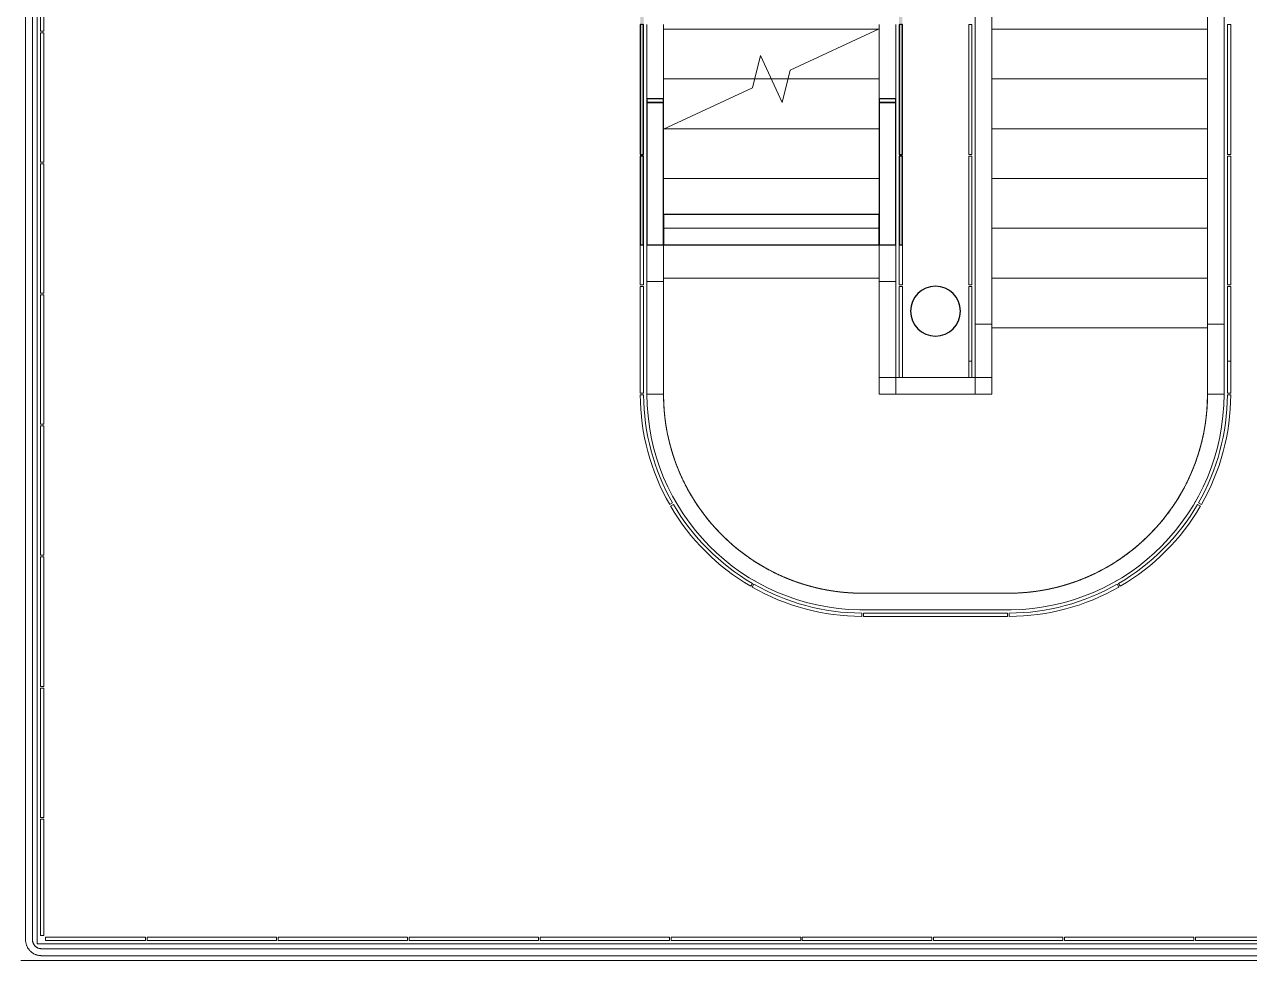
# Model space of a CAD drawing. Header units: millimetres. Extents: x 79795 to 317870, y -36033 to 97293.
# Drawn here: x 189906 to 197292, y 15540 to 21182 of the extents above; entities that cross this region are included whole.
import ezdxf

# ---------------------------------------------------------------- set-up
doc = ezdxf.new("R2010")
doc.units = ezdxf.units.MM
doc.header["$MEASUREMENT"] = 0
doc.linetypes.add('CSM-STL-XX-ZZ-M3-A-XXXX-00001_detached _19_04_21__rvt-1-Level 4$0$Overhead', pattern=[3.96875, 2.38125, -1.5875])
doc.linetypes.add('CSM-STL-XX-ZZ-M3-A-XXXX-00001_detached _19_04_21__rvt-1-Level 4$0$Overhead_2_', pattern=[4, 2.5, -1.5])
for name, color, linetype, lineweight in [('CSM-STL-XX-ZZ-M3-A-XXXX-00001_detached _19_04_21__rvt-1-Level 4$0$A-FLOR-HRAL', 7, 'CONTINUOUS', 9), ('CSM-STL-XX-ZZ-M3-A-XXXX-00001_detached _19_04_21__rvt-1-Level 4$0$S-STRS', 7, 'CONTINUOUS', 9), ('CSM-STL-XX-ZZ-M3-A-XXXX-00001_detached _19_04_21__rvt-1-Level 4$0$S-STRS-MBND', 7, 'CSM-STL-XX-ZZ-M3-A-XXXX-00001_detached _19_04_21__rvt-1-Level 4$0$Overhead_2_', 9)]:
    doc.layers.add(name, color=color, linetype=linetype, lineweight=lineweight)

msp = doc.modelspace()

# ---------------------------------------------------------------- hatches: boundary and pattern name
at = {"layer": 'CSM-STL-XX-ZZ-M3-A-XXXX-00001_detached _19_04_21__rvt-1-Level 4$0$S-STRS'}
h = msp.add_hatch(color=256, dxfattribs=at)
h.paths.add_polyline_path([(193638.8, 19854.8), (193638.8, 20389.4), (193618.8, 20389.4), (193618.8, 19854.8)], flags=0)
h.paths.add_polyline_path([(193638.8, 20399.4), (193638.8, 21182.2), (193618.8, 21182.2), (193618.8, 20399.4)], flags=0)
h.paths.add_polyline_path([(193638.8, 21192.2), (193638.8, 21972.2), (193618.8, 21972.2), (193618.8, 21192.2)], flags=0)
h.paths.add_polyline_path([(193638.8, 21982.2), (193638.8, 22762.2), (193618.8, 22762.2), (193618.8, 21982.2)], flags=0)
h.paths.add_polyline_path([(193638.8, 22772.2), (193638.8, 22886.4), (193618.8, 22886.4), (193618.8, 22772.2)], flags=0)
h = msp.add_hatch(color=256, dxfattribs=at)
h.paths.add_polyline_path([(195198.8, 19854.8), (195198.8, 20389.4), (195178.8, 20389.4), (195178.8, 19854.8)], flags=0)
h.paths.add_polyline_path([(195178.8, 20399.4), (195198.8, 20399.4), (195198.8, 21182.2), (195178.8, 21182.2), (195178.8, 20549.1)], flags=0)
h.paths.add_polyline_path([(195178.8, 21192.2), (195198.8, 21192.2), (195198.8, 21972.2), (195178.8, 21972.2), (195178.8, 21417.1)], flags=0)
h.paths.add_polyline_path([(195178.8, 21982.2), (195198.8, 21982.2), (195198.8, 22762.2), (195178.8, 22762.2), (195178.8, 22285.2)], flags=0)
h.paths.add_polyline_path([(195178.8, 22772.2), (195198.8, 22772.2), (195198.8, 22886.4), (195178.8, 22886.4)], flags=0)

# ---------------------------------------------------------------- linework, layer by layer
at = {"layer": 'CSM-STL-XX-ZZ-M3-A-XXXX-00001_detached _19_04_21__rvt-1-Level 4$0$A-FLOR-HRAL'}
for p, q in [((189912.3, 23449.8), (189912.3, 15664.8)), ((189954.3, 15664.8), (189954.3, 23449.8)), ((189983.3, 15639.8), (189983.3, 23474.8)), ((190003.3, 21922.3), (190003.3, 21142.3)), ((190023.3, 21142.3), (190023.3, 21922.3)), ((190003.3, 21142.3), (190023.3, 21142.3)), ((190023.3, 21132.3), (190003.3, 21132.3)), ((190003.3, 21132.3), (190003.3, 20352.3)), ((190023.3, 20352.3), (190023.3, 21132.3)), ((190003.3, 20352.3), (190023.3, 20352.3)), ((190023.3, 20342.3), (190003.3, 20342.3)), ((190003.3, 20342.3), (190003.3, 19562.3)), ((190023.3, 19562.3), (190023.3, 20342.3)), ((190003.3, 19562.3), (190023.3, 19562.3)), ((190023.3, 19552.3), (190003.3, 19552.3)), ((190003.3, 19552.3), (190003.3, 18772.3)), ((190023.3, 18772.3), (190023.3, 19552.3)), ((190003.3, 18772.3), (190023.3, 18772.3)), ((190023.3, 18762.3), (190003.3, 18762.3)), ((190003.3, 18762.3), (190003.3, 17982.3)), ((190023.3, 17982.3), (190023.3, 18762.3)), ((190003.3, 17982.3), (190023.3, 17982.3)), ((190023.3, 17972.3), (190003.3, 17972.3)), ((190003.3, 17972.3), (190003.3, 17192.3)), ((190023.3, 17192.3), (190023.3, 17972.3)), ((190003.3, 17192.3), (190023.3, 17192.3)), ((190023.3, 17182.3), (190003.3, 17182.3)), ((190003.3, 17182.3), (190003.3, 16402.3)), ((190023.3, 16402.3), (190023.3, 17182.3)), ((190003.3, 16402.3), (190023.3, 16402.3)), ((190023.3, 16392.3), (190003.3, 16392.3)), ((190003.3, 16392.3), (190003.3, 15689.8)), ((190023.3, 15689.8), (190023.3, 16392.3)), ((190003.3, 15689.8), (190023.3, 15689.8)), ((190635.8, 15679.8), (190033.3, 15679.8)), ((190033.3, 15679.8), (190033.3, 15659.8)), ((190033.3, 15659.8), (190635.8, 15659.8)), ((190635.8, 15659.8), (190635.8, 15679.8)), ((190645.8, 15679.8), (190645.8, 15659.8)), ((191425.8, 15679.8), (190645.8, 15679.8)), ((190645.8, 15659.8), (191425.8, 15659.8)), ((191425.8, 15659.8), (191425.8, 15679.8)), ((192215.8, 15679.8), (191435.8, 15679.8)), ((191435.8, 15679.8), (191435.8, 15659.8)), ((191435.8, 15659.8), (192215.8, 15659.8)), ((192215.8, 15659.8), (192215.8, 15679.8)), ((193005.8, 15679.8), (192225.8, 15679.8)), ((192225.8, 15679.8), (192225.8, 15659.8)), ((192225.8, 15659.8), (193005.8, 15659.8)), ((193005.8, 15659.8), (193005.8, 15679.8)), ((193795.8, 15679.8), (193015.8, 15679.8)), ((193015.8, 15679.8), (193015.8, 15659.8)), ((193015.8, 15659.8), (193795.8, 15659.8)), ((193795.8, 15659.8), (193795.8, 15679.8)), ((194585.8, 15679.8), (193805.8, 15679.8)), ((193805.8, 15679.8), (193805.8, 15659.8)), ((193805.8, 15659.8), (194585.8, 15659.8)), ((194585.8, 15659.8), (194585.8, 15679.8)), ((195375.8, 15679.8), (194595.8, 15679.8)), ((194595.8, 15679.8), (194595.8, 15659.8)), ((194595.8, 15659.8), (195375.8, 15659.8)), ((195375.8, 15659.8), (195375.8, 15679.8)), ((196165.8, 15679.8), (195385.8, 15679.8)), ((195385.8, 15679.8), (195385.8, 15659.8)), ((195385.8, 15659.8), (196165.8, 15659.8)), ((196165.8, 15659.8), (196165.8, 15679.8)), ((196955.8, 15679.8), (196175.8, 15679.8)), ((196175.8, 15679.8), (196175.8, 15659.8)), ((196175.8, 15659.8), (196955.8, 15659.8)), ((196955.8, 15659.8), (196955.8, 15679.8)), ((197568.3, 15679.8), (196965.8, 15679.8)), ((196965.8, 15679.8), (196965.8, 15659.8)), ((196965.8, 15659.8), (197568.3, 15659.8)), ((197618.3, 15639.8), (189983.3, 15639.8)), ((197593.3, 15610.8), (190008.3, 15610.8)), ((189883.3, 15539.8), (197718.3, 15539.8)), ((190008.3, 15568.8), (197593.3, 15568.8))]:
    msp.add_line(p, q, dxfattribs=at)
at = {"layer": 'CSM-STL-XX-ZZ-M3-A-XXXX-00001_detached _19_04_21__rvt-1-Level 4$0$A-FLOR-HRAL', "flags": 128}
for points in [[(189912.3, 15664.8), (189912.4, 15661), (189912.6, 15657.2), (189913, 15653.3), (189913.6, 15649.5), (189914.2, 15645.8), (189915.1, 15642), (189916.1, 15638.3), (189917.2, 15634.6), (189918.5, 15631), (189919.9, 15627.4), (189921.5, 15623.9), (189923.2, 15620.5), (189925, 15617.1), (189927, 15613.8), (189929.1, 15610.6), (189931.3, 15607.5), (189933.7, 15604.5), (189936.2, 15601.5), (189938.7, 15598.7), (189941.4, 15596), (189944.3, 15593.3), (189947.2, 15590.8), (189950.2, 15588.4), (189953.3, 15586.2), (189956.5, 15584), (189959.7, 15582), (189963.1, 15580.2), (189966.5, 15578.4), (189970, 15576.8), (189973.5, 15575.4), (189977.2, 15574), (189980.8, 15572.9), (189984.5, 15571.8), (189988.2, 15571), (189992, 15570.2), (189995.8, 15569.6), (189999.6, 15569.2), (190003.5, 15569), (190007.3, 15568.8), (190008.3, 15568.8)], [(190008.3, 15610.8), (190006.2, 15610.9), (190004, 15611), (190001.9, 15611.2), (189999.7, 15611.5), (189997.6, 15611.9), (189995.5, 15612.4), (189993.4, 15612.9), (189991.3, 15613.6), (189989.3, 15614.3), (189987.3, 15615.1), (189985.3, 15616), (189983.4, 15616.9), (189981.5, 15618), (189979.6, 15619.1), (189977.8, 15620.3), (189976.1, 15621.5), (189974.4, 15622.8), (189972.7, 15624.2), (189971.1, 15625.7), (189969.6, 15627.2), (189968.1, 15628.8), (189966.7, 15630.4), (189965.4, 15632.1), (189964.1, 15633.9), (189962.9, 15635.7), (189961.8, 15637.5), (189960.7, 15639.4), (189959.7, 15641.3), (189958.8, 15643.3), (189958, 15645.3), (189957.3, 15647.3), (189956.6, 15649.3), (189956, 15651.4), (189955.5, 15653.5), (189955.1, 15655.6), (189954.8, 15657.8), (189954.6, 15659.9), (189954.4, 15662.1), (189954.3, 15664.2), (189954.3, 15664.8)]]:
    msp.add_lwpolyline(points, dxfattribs=at)
at = {"layer": 'CSM-STL-XX-ZZ-M3-A-XXXX-00001_detached _19_04_21__rvt-1-Level 4$0$S-STRS'}
for p, q in [((195638.8, 19375.3), (195638.8, 22975.3)), ((195738.8, 22975.3), (195738.8, 19375.3)), ((197038.8, 19375.3), (197038.8, 22975.3)), ((197138.8, 22975.3), (197138.8, 19375.3)), ((193658.8, 20733.2), (193658.8, 21182.2)), ((193758.8, 21182.2), (193758.8, 20733.2)), ((195052.2, 21153.8), (193758.8, 21153.8)), ((195058.8, 20733.2), (195058.8, 21182.2)), ((195158.8, 21182.2), (195158.8, 20733.2)), ((195598.8, 20399.4), (195598.8, 21182.2)), ((195598.8, 21182.2), (195618.8, 21182.2)), ((195618.8, 21182.2), (195618.8, 20399.4)), ((195738.8, 21153.8), (197038.8, 21153.8)), ((197158.8, 20399.4), (197158.8, 21182.2)), ((197158.8, 21182.2), (197178.8, 21182.2)), ((197178.8, 21182.2), (197178.8, 20399.4)), ((194308.4, 20853.8), (193758.8, 20853.8)), ((194509.3, 20853.8), (194408.8, 20853.8)), ((195738.8, 20853.8), (197038.8, 20853.8)), ((193758.8, 20553.8), (193758.8, 20550.7)), ((193765.5, 20553.8), (193758.8, 20553.8)), ((195738.8, 20553.8), (197038.8, 20553.8)), ((195618.8, 20399.4), (195598.8, 20399.4)), ((195598.8, 19612.2), (195598.8, 20389.4)), ((195598.8, 20389.4), (195618.8, 20389.4)), ((195618.8, 20389.4), (195618.8, 19612.2)), ((197178.8, 20399.4), (197158.8, 20399.4)), ((197158.8, 19612.2), (197158.8, 20389.4)), ((197158.8, 20389.4), (197178.8, 20389.4)), ((197178.8, 20389.4), (197178.8, 19612.2)), ((195738.8, 20253.8), (197038.8, 20253.8)), ((195738.8, 19953.8), (197038.8, 19953.8)), ((193618.8, 19612.2), (193618.8, 19854.8)), ((193638.8, 19854.8), (193638.8, 19612.2)), ((193658.8, 19632.6), (193658.8, 19854.8)), ((193758.8, 19854.8), (193758.8, 19632.6)), ((195058.8, 19632.6), (195058.8, 19854.8)), ((195158.8, 19854.8), (195158.8, 19632.6)), ((195178.8, 19612.2), (195178.8, 19854.8)), ((195198.8, 19854.8), (195198.8, 19612.2)), ((195058.8, 19653.8), (193758.8, 19653.8)), ((195738.8, 19653.8), (197038.8, 19653.8)), ((193638.8, 19612.2), (193618.8, 19612.2)), ((193618.8, 18959.1), (193618.8, 19602.2)), ((193618.8, 19602.2), (193638.8, 19602.2)), ((193638.8, 19602.2), (193638.8, 18959.1)), ((193658.8, 18954.1), (193658.8, 19632.6)), ((193758.8, 19632.6), (193658.8, 19632.6)), ((193758.8, 19632.6), (193758.8, 18954.1)), ((195058.8, 18954.1), (195058.8, 19632.6)), ((195158.8, 19632.6), (195058.8, 19632.6)), ((195158.8, 19632.6), (195158.8, 18954.1)), ((195198.8, 19612.2), (195178.8, 19612.2)), ((195178.8, 19054.4), (195178.8, 19602.2)), ((195178.8, 19602.2), (195198.8, 19602.2)), ((195198.8, 19602.2), (195198.8, 19054.4)), ((195618.8, 19612.2), (195598.8, 19612.2)), ((195598.8, 19153), (195598.8, 19602.2)), ((195598.8, 19602.2), (195618.8, 19602.2)), ((195618.8, 19602.2), (195618.8, 19153)), ((197178.8, 19612.2), (197158.8, 19612.2)), ((197158.8, 19153), (197158.8, 19602.2)), ((197158.8, 19602.2), (197178.8, 19602.2)), ((197178.8, 19602.2), (197178.8, 19153)), ((195638.8, 18954.1), (195638.8, 19375.3)), ((195738.8, 19375.3), (195638.8, 19375.3)), ((195738.8, 19375.3), (195738.8, 18954.1)), ((195738.8, 19353.8), (197038.8, 19353.8)), ((197038.8, 18954.1), (197038.8, 19375.3)), ((197138.8, 19375.3), (197038.8, 19375.3)), ((197138.8, 19375.3), (197138.8, 18954.1)), ((195598.8, 19054.4), (195598.8, 19153)), ((195618.8, 19153), (195598.8, 19153)), ((195618.8, 19153), (195618.8, 19054.4)), ((197158.8, 18959.1), (197158.8, 19153)), ((197178.8, 19153), (197158.8, 19153)), ((197178.8, 19153), (197178.8, 18959.1)), ((195158.8, 18954.1), (195158.8, 19054.4)), ((195178.8, 19054.4), (195158.8, 19054.4)), ((195198.8, 19054.4), (195178.8, 19054.4)), ((195598.8, 19054.4), (195198.8, 19054.4)), ((195618.8, 19054.4), (195598.8, 19054.4)), ((195638.8, 19054.4), (195618.8, 19054.4)), ((195638.8, 19054.4), (195638.8, 18954.1)), ((193638.8, 18959.1), (193618.8, 18959.1)), ((193638.8, 18949.1), (193618.8, 18949.1)), ((193758.8, 18954.1), (193658.8, 18954.1)), ((193758.8, 18954.1), (193658.8, 18954.1)), ((195158.8, 18954.1), (195058.8, 18954.1)), ((195638.8, 18954.1), (195158.8, 18954.1)), ((195638.8, 18954.1), (195738.8, 18954.1)), ((197138.8, 18954.1), (197038.8, 18954.1)), ((197138.8, 18954.1), (197038.8, 18954.1)), ((197178.8, 18959.1), (197158.8, 18959.1)), ((197178.8, 18949.1), (197158.8, 18949.1)), ((193795.9, 18288.3), (193813.2, 18298.3)), ((193818.2, 18289.6), (193800.9, 18279.6)), ((193831.7, 18309), (193830.5, 18308.3)), ((193835.5, 18299.6), (193836.8, 18300.4)), ((196960.8, 18300.4), (196962.1, 18299.6)), ((196967.1, 18308.3), (196965.9, 18309)), ((196996.8, 18279.6), (196979.4, 18289.6)), ((196984.4, 18298.3), (197001.8, 18288.3)), ((194284.6, 17795.9), (194294.6, 17813.2)), ((194303.3, 17808.2), (194293.3, 17790.9)), ((196504.4, 17790.9), (196494.4, 17808.2)), ((196503, 17813.2), (196513, 17795.9)), ((195838.6, 17753.8), (194959.1, 17753.8)), ((194942.9, 17653.9), (195854.7, 17653.9)), ((194954.1, 17613.8), (194954.1, 17633.8)), ((195833.6, 17633.9), (194964.1, 17633.9)), ((194964.1, 17633.9), (194964.1, 17613.9)), ((194964.1, 17613.9), (195833.6, 17613.9)), ((195833.6, 17613.9), (195833.6, 17633.9)), ((195843.6, 17633.8), (195843.6, 17613.8))]:
    msp.add_line(p, q, dxfattribs=at)
at = {"layer": 'CSM-STL-XX-ZZ-M3-A-XXXX-00001_detached _19_04_21__rvt-1-Level 4$0$S-STRS', "lineweight": 30}
for p, q in [((193618.8, 21182.2), (193618.8, 20399.4)), ((193638.8, 21182.2), (193618.8, 21182.2)), ((193638.8, 20399.4), (193638.8, 21182.2)), ((195178.8, 21182.2), (195178.8, 20399.4)), ((195198.8, 21182.2), (195178.8, 21182.2)), ((195198.8, 20399.4), (195198.8, 21182.2)), ((193658.8, 20733.2), (193658.8, 20711.8)), ((193758.8, 20733.2), (193658.8, 20733.2)), ((193658.8, 20711.8), (193758.8, 20711.8)), ((193658.8, 20711.8), (193658.8, 19854.8)), ((193758.8, 20711.8), (193658.8, 20711.8)), ((193758.8, 20711.8), (193758.8, 20733.2)), ((193758.8, 20553.8), (193758.8, 20711.8)), ((195058.8, 20733.2), (195058.8, 20711.8)), ((195158.8, 20733.2), (195058.8, 20733.2)), ((195058.8, 20711.8), (195158.8, 20711.8)), ((195058.8, 20711.8), (195058.8, 19854.8)), ((195158.8, 20711.8), (195058.8, 20711.8)), ((195158.8, 20711.8), (195158.8, 20733.2)), ((195158.8, 19854.8), (195158.8, 20711.8)), ((193758.8, 19854.8), (193758.8, 20550.7)), ((193618.8, 20399.4), (193638.8, 20399.4)), ((193618.8, 20389.4), (193618.8, 19854.8)), ((193638.8, 20389.4), (193618.8, 20389.4)), ((193638.8, 19854.8), (193638.8, 20389.4)), ((195178.8, 20399.4), (195198.8, 20399.4)), ((195178.8, 20389.4), (195178.8, 19854.8)), ((195198.8, 20389.4), (195178.8, 20389.4)), ((195198.8, 19854.8), (195198.8, 20389.4)), ((193758.8, 20036.9), (193758.8, 19854.8)), ((195058.8, 20036.9), (193758.8, 20036.9)), ((195058.8, 19854.8), (195058.8, 20036.9)), ((193618.8, 19854.8), (193638.8, 19854.8)), ((193658.8, 19854.8), (193758.8, 19854.8)), ((193758.8, 19854.8), (195058.8, 19854.8)), ((195058.8, 19854.8), (195158.8, 19854.8)), ((195178.8, 19854.8), (195198.8, 19854.8))]:
    msp.add_line(p, q, dxfattribs=at)
at = {"layer": 'CSM-STL-XX-ZZ-M3-A-XXXX-00001_detached _19_04_21__rvt-1-Level 4$0$S-STRS', "linetype": 'CSM-STL-XX-ZZ-M3-A-XXXX-00001_detached _19_04_21__rvt-1-Level 4$0$Overhead'}
for p, q in [((195052.2, 21153.8), (193758.8, 21153.8)), ((195738.8, 21153.8), (197038.8, 21153.8)), ((194308.4, 20853.8), (193758.8, 20853.8)), ((194509.3, 20853.8), (194408.8, 20853.8)), ((195738.8, 20853.8), (197038.8, 20853.8)), ((193765.5, 20553.8), (193758.8, 20553.8)), ((195738.8, 20553.8), (197038.8, 20553.8)), ((195738.8, 20253.8), (197038.8, 20253.8)), ((195738.8, 19953.8), (197038.8, 19953.8)), ((195738.8, 19653.8), (197038.8, 19653.8)), ((195738.8, 19353.8), (197038.8, 19353.8))]:
    msp.add_line(p, q, dxfattribs=at)
at = {"layer": 'CSM-STL-XX-ZZ-M3-A-XXXX-00001_detached _19_04_21__rvt-1-Level 4$0$S-STRS', "lineweight": 30}
for start, end in [(0, 180), (180, 0)]:
    msp.add_arc((195398.8, 19453.9), 150, start, end, dxfattribs=at)
at = {"layer": 'CSM-STL-XX-ZZ-M3-A-XXXX-00001_detached _19_04_21__rvt-1-Level 4$0$S-STRS'}
for centre, radius, start, end in [((194959.1, 18954.1), 1340.2, 180.21375, 209.78625), ((194959.1, 18954.1), 1320.2, 180.21699, 209.78301), ((194959.1, 18954.1), 1300.2, 180, 180.22033), ((194959.1, 18954.1), 1300.2, 180, 269.28939), ((194959.1, 18954.1), 1200.2, 179.76131, 180), ((194959.1, 18954.1), 1200.2, 180, 186.35779), ((194959.1, 18954.1), 1200.2, 180, 270), ((195838.6, 18954.1), 1200.2, 270, 0), ((195838.6, 18954.1), 1300.2, 270.71061, 0), ((195838.6, 18954.1), 1320.2, 330.21699, 359.78301), ((195838.6, 18954.1), 1340.2, 330.21375, 359.78625), ((195838.6, 18954.1), 1200.2, 353.64221, 0), ((195838.6, 18954.1), 1200.2, 0, 0.23869), ((195838.6, 18954.1), 1300.2, 359.77967, 0), ((194959.1, 18954.1), 1200.2, 188.36617, 192.77598), ((195838.6, 18954.1), 1200.2, 347.22402, 351.63383), ((194959.1, 18954.1), 1200.2, 195.05883, 199.3522), ((195838.6, 18954.1), 1200.2, 340.6478, 344.94117), ((194959.1, 18954.1), 1200.2, 201.51205, 206.65351), ((195838.6, 18954.1), 1200.2, 333.34649, 338.48795), ((194959.1, 18954.1), 1200.2, 207.885, 214.23393), ((195838.6, 18954.1), 1200.2, 325.76607, 332.115), ((194959.1, 18954.1), 1340.2, 210.21375, 239.78625), ((194959.1, 18954.1), 1320.2, 210.21699, 239.78301), ((194959.1, 18954.1), 1300.2, 209.77967, 210.22033), ((194959.1, 18954.1), 1200.2, 215.97586, 220.62639), ((195838.6, 18954.1), 1320.2, 300.21699, 329.78301), ((195838.6, 18954.1), 1340.2, 300.21375, 329.78625), ((195838.6, 18954.1), 1200.2, 319.37361, 324.02414), ((195838.6, 18954.1), 1300.2, 329.77967, 330.22033), ((194959.1, 18954.1), 1200.2, 222.87089, 227.12911), ((195838.6, 18954.1), 1200.2, 312.87089, 317.12911), ((194959.1, 18954.1), 1200.2, 229.37361, 234.02414), ((195838.6, 18954.1), 1200.2, 305.97586, 310.62639), ((194959.1, 18954.1), 1200.2, 235.76607, 242.115), ((195838.6, 18954.1), 1200.2, 297.885, 304.23393), ((194959.1, 18954.1), 1200.2, 243.34649, 248.48795), ((195838.6, 18954.1), 1200.2, 291.51205, 296.65351), ((194959.1, 18954.1), 1320.2, 240.21699, 269.78301), ((194959.1, 18954.1), 1300.2, 239.77967, 240.22033), ((194959.1, 18954.1), 1200.2, 250.6478, 254.94117), ((195838.6, 18954.1), 1320.2, 270.21699, 299.78301), ((195838.6, 18954.1), 1200.2, 285.05883, 289.3522), ((195838.6, 18954.1), 1300.2, 299.77967, 300.22033), ((194959.1, 18954.1), 1340.2, 240.21375, 269.78625), ((194959.1, 18954.1), 1200.2, 257.22402, 261.63383), ((194959.1, 18954.1), 1200.2, 263.64221, 270), ((194959.1, 18954.1), 1200.2, 270, 270.23869), ((195838.6, 18954.1), 1200.2, 269.76131, 270), ((195838.6, 18954.1), 1200.2, 270, 276.35779), ((195838.6, 18954.1), 1340.2, 270.21375, 299.78625), ((195838.6, 18954.1), 1200.2, 278.36617, 282.77598), ((194959.1, 18954.1), 1300.2, 269.77967, 270.22033), ((195838.6, 18954.1), 1300.2, 269.77967, 270.22033)]:
    msp.add_arc(centre, radius, start, end, dxfattribs=at)
at = {"layer": 'CSM-STL-XX-ZZ-M3-A-XXXX-00001_detached _19_04_21__rvt-1-Level 4$0$S-STRS-MBND', "linetype": 'CSM-STL-XX-ZZ-M3-A-XXXX-00001_detached _19_04_21__rvt-1-Level 4$0$Overhead'}
for p, q in [((195738.8, 19353.8), (195738.8, 22953.8)), ((197038.8, 19353.8), (197038.8, 22953.8)), ((195058.8, 21153.8), (195052.2, 21153.8)), ((195058.8, 21153.8), (195052.2, 21153.8)), ((195738.8, 21153.8), (197038.8, 21153.8)), ((195738.8, 21153.8), (197038.8, 21153.8)), ((194408.8, 20853.8), (194308.4, 20853.8)), ((194408.8, 20853.8), (194308.4, 20853.8)), ((195058.8, 20853.8), (194509.3, 20853.8)), ((195058.8, 20853.8), (194509.3, 20853.8)), ((195738.8, 20853.8), (197038.8, 20853.8)), ((195738.8, 20853.8), (197038.8, 20853.8)), ((195058.8, 20711.8), (195058.8, 19653.8)), ((193758.8, 20550.7), (193758.8, 19653.8)), ((195058.8, 20553.8), (193765.5, 20553.8)), ((195058.8, 20553.8), (193765.5, 20553.8)), ((195738.8, 20553.8), (197038.8, 20553.8)), ((195738.8, 20553.8), (197038.8, 20553.8)), ((195058.8, 20253.8), (193758.8, 20253.8)), ((195058.8, 20253.8), (193758.8, 20253.8)), ((195738.8, 20253.8), (197038.8, 20253.8)), ((195738.8, 20253.8), (197038.8, 20253.8)), ((195058.8, 19953.8), (193758.8, 19953.8)), ((195058.8, 19953.8), (193758.8, 19953.8)), ((195738.8, 19953.8), (197038.8, 19953.8)), ((195738.8, 19953.8), (197038.8, 19953.8)), ((193758.8, 19653.8), (193758.8, 18954.1)), ((195058.8, 19653.8), (193758.8, 19653.8)), ((195058.8, 19053.8), (195058.8, 19653.8)), ((195738.8, 19653.8), (197038.8, 19653.8)), ((195738.8, 19653.8), (197038.8, 19653.8)), ((195738.8, 19353.8), (195738.8, 19053.8)), ((195738.8, 19353.8), (197038.8, 19353.8)), ((195738.8, 19353.8), (197038.8, 19353.8)), ((197038.8, 18954.1), (197038.8, 19353.8)), ((195738.8, 19053.8), (195058.8, 19053.8)), ((194959.1, 17753.8), (195838.6, 17753.8))]:
    msp.add_line(p, q, dxfattribs=at)
at = {"layer": 'CSM-STL-XX-ZZ-M3-A-XXXX-00001_detached _19_04_21__rvt-1-Level 4$0$S-STRS-MBND', "linetype": 'Continuous'}
for p, q in [((194522.1, 20906.7), (195058.8, 21156.9)), ((194295.5, 20801), (194342.8, 20995.4)), ((194342.8, 20995.4), (194474.9, 20712.2)), ((194474.9, 20712.2), (194522.1, 20906.7)), ((193758.8, 20550.7), (194295.5, 20801))]:
    msp.add_line(p, q, dxfattribs=at)
at = {"layer": 'CSM-STL-XX-ZZ-M3-A-XXXX-00001_detached _19_04_21__rvt-1-Level 4$0$S-STRS-MBND', "linetype": 'CSM-STL-XX-ZZ-M3-A-XXXX-00001_detached _19_04_21__rvt-1-Level 4$0$Overhead'}
for centre, start, end in [((194959.1, 18954.1), 180, 270), ((195838.6, 18954.1), 270, 0)]:
    msp.add_arc(centre, 1200.2, start, end, dxfattribs=at)

doc.saveas('drawing.dxf')
